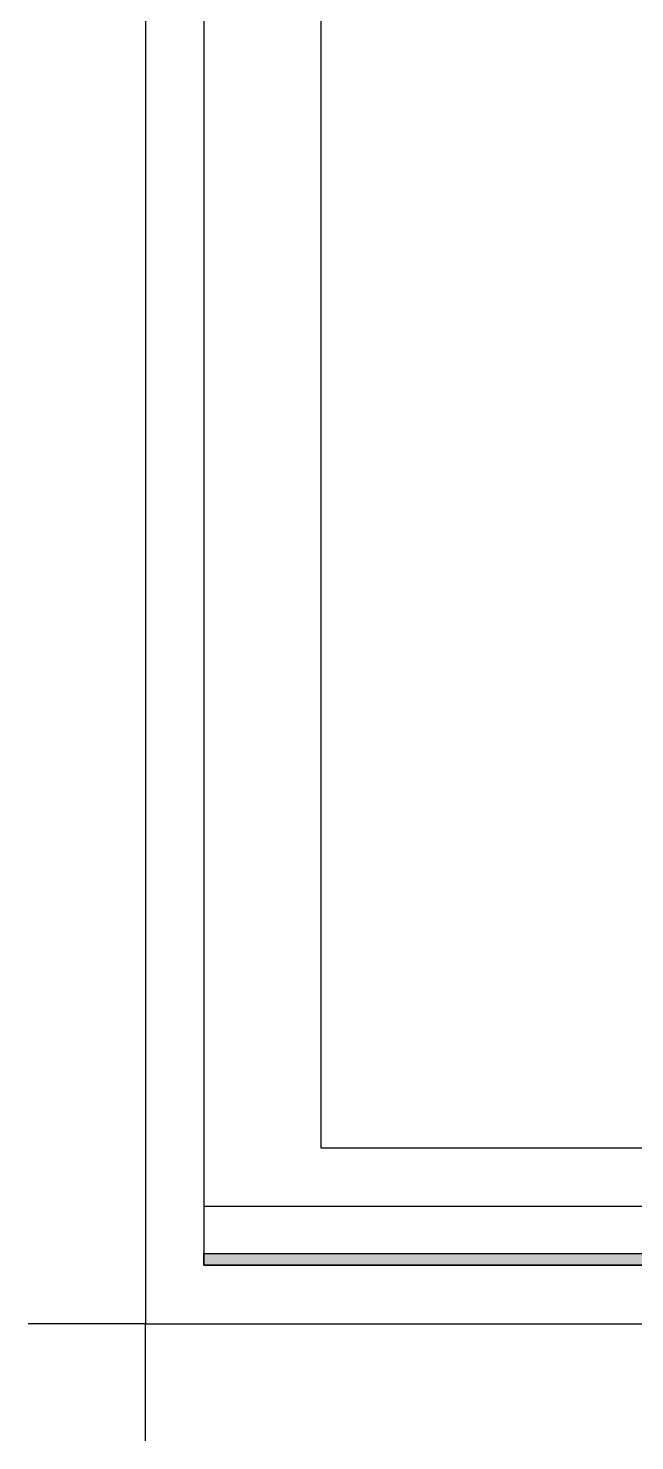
# Model space of a CAD drawing. Header units: metres. Extents: x 11578468 to 47831421, y -58341524 to -14256839.
# Drawn here: x 23808307 to 23812449, y -29040847 to -29031197 of the extents above; entities that cross this region are included whole.
import ezdxf
from ezdxf.enums import TextEntityAlignment as Align

# ---------------------------------------------------------------- set-up
doc = ezdxf.new("R2010")
doc.units = ezdxf.units.M
doc.header["$LTSCALE"] = 50
doc.header["$MEASUREMENT"] = 0
doc.layers.get('DEFPOINTS').update_dxf_attribs({"linetype": 'CONTINUOUS'})
doc.layers.add('FORM(YOURNAME)-1', color=1, linetype='CONTINUOUS')
doc.layers.add('FORM(YOURNAME)-11', color=1, linetype='CONTINUOUS')
doc.styles.add('YOURNAME', font='malgun.ttf')

# ---------------------------------------------------------------- blocks, each defined once
blk = doc.blocks.new('FORM-ELEVATION')
at = {"layer": 'FORM(YOURNAME)-11'}
h = blk.add_hatch(color=256, dxfattribs=at)
h.dxf.hatch_style = 1
h.paths.add_polyline_path([(-10309, 35708), (71691, 35708), (71691, 35508), (-10309, 35508)])
h.paths.add_polyline_path([(-10309, -21492), (71691, -21492), (71691, -21692), (-10309, -21692)])
at = {"layer": 'DEFPOINTS', "color": 158}
blk.add_line((62481, -20692), (-10309, -20692), dxfattribs=at)
blk.add_lwpolyline([(-10309, -21692), (71691, -21692), (71691, 35708), (-10309, 35708)], close=True, dxfattribs=at)
at = {"layer": 'DEFPOINTS'}
blk.add_lwpolyline([(-8309, 33708), (61071, 33708), (61071, -19692), (-8309, -19692)], close=True, dxfattribs=at)
at = {"layer": 'DEFPOINTS', "color": 1}
blk.add_lwpolyline([(-11309, -24692), (-11309, -22692), (-13309, -22692)], dxfattribs=at)
at = {"layer": 'FORM(YOURNAME)-11', "color": 250}
blk.add_lwpolyline([(-11309, -22692), (72691, -22692), (72691, 36708), (-11309, 36708)], close=True, dxfattribs=at)
at = {"layer": 'FORM(YOURNAME)-11'}
blk.add_lwpolyline([(-10309, -21492), (71691, -21492), (71691, -21692), (-10309, -21692)], close=True, dxfattribs=at)
at = {"layer": 'FORM(YOURNAME)-11', "color": 3, "style": 'YOURNAME'}
for tag, height, p in [('1', 451, (71041, -1219)), ('2', 451, (71041, -1863)), ('3', 451, (71041, -3150)), ('4', 451, (71041, -5081)), ('5', 515, (71041, -7398)), ('6', 515, (71041, -9650)), ('7', 515, (71041, -11903)), ('8', 515, (71041, -14155)), ('9', 515, (71041, -16408)), ('10', 515, (66791, -18596)), ('11', 515, (71041, -18660)), ('12', 515, (66791, -20848)), ('13', 515, (71041, -20848))]:
    blk.add_attdef(tag, text='', height=height, dxfattribs=at).set_placement(p, align=Align.MIDDLE_RIGHT)

msp = doc.modelspace()

# ---------------------------------------------------------------- block references
at = {"layer": 'FORM(YOURNAME)-1', "xscale": 0.4, "yscale": 0.4, "zscale": 0.4}
msp.add_blockref('FORM-ELEVATION', (23813630.1, -29030970.5), dxfattribs=at)

doc.saveas('drawing.dxf')
